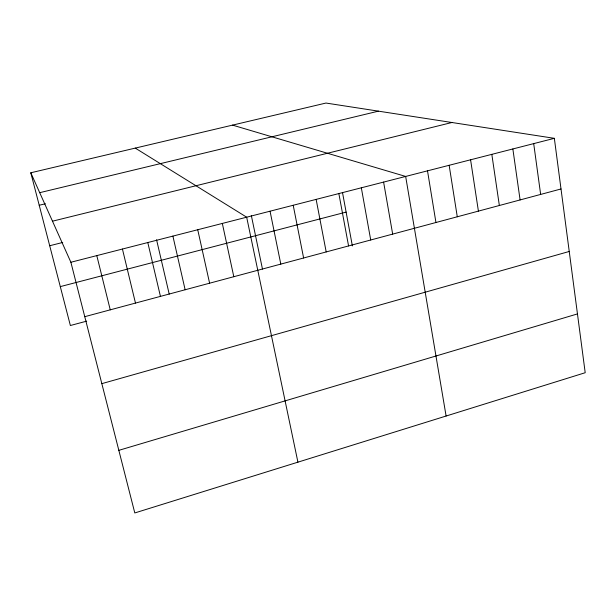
<?xml version="1.0" encoding="UTF-8"?>
<svg xmlns="http://www.w3.org/2000/svg" width="616" height="616" viewBox="0 0 616 616"><rect width="100%" height="100%" fill="white"/><g stroke="black" fill="none" stroke-linecap="round" stroke-linejoin="round"><path stroke-width="0.92" d="M118.834 450.342L577.462 313.914M101.832 383.645L569.238 251.467M86.702 321.129L70.37 325.517L30.8 172.78L325.972 103.049L554.346 138.323L585.2 372.719L134.796 512.951L70.886 262.254L30.8 172.78M84.762 316.678L561.014 188.966M60.291 286.617L346.115 212.096M70.886 262.254L554.346 138.323M49.703 245.738L62.717 242.458M52.491 221.19L451.921 122.507M39.216 205.259L45.415 203.75M39.717 192.677L378.44 111.157M232.532 125.125L405.659 176.438L446.1 416.023M135.266 148.102L246.67 217.194L297.921 462.162M96.797 255.617L110.249 309.84M122.43 249.041L135.474 303.08M147.794 242.542L160.437 296.381M156.572 239.763L169.208 294.094M172.896 236.105L185.139 289.759M197.736 229.737L209.602 283.198M222.33 223.431L233.81 276.707M251.328 215.485L262.47 269.084M270.054 211.203L280.804 264.102M293.208 205.267L303.611 257.988M316.139 199.384L326.195 251.929M338.846 193.563L348.571 245.93M342.511 192.577L352.367 245.907M361.33 187.803L370.724 239.994M383.606 182.09L392.669 234.103M427.512 170.84L435.943 222.499M449.149 165.288L457.28 216.778M470.585 159.798L478.409 211.111M491.822 154.354L499.353 205.498M512.858 148.957L520.096 199.938M533.702 143.62L540.648 194.425"/></g></svg>
